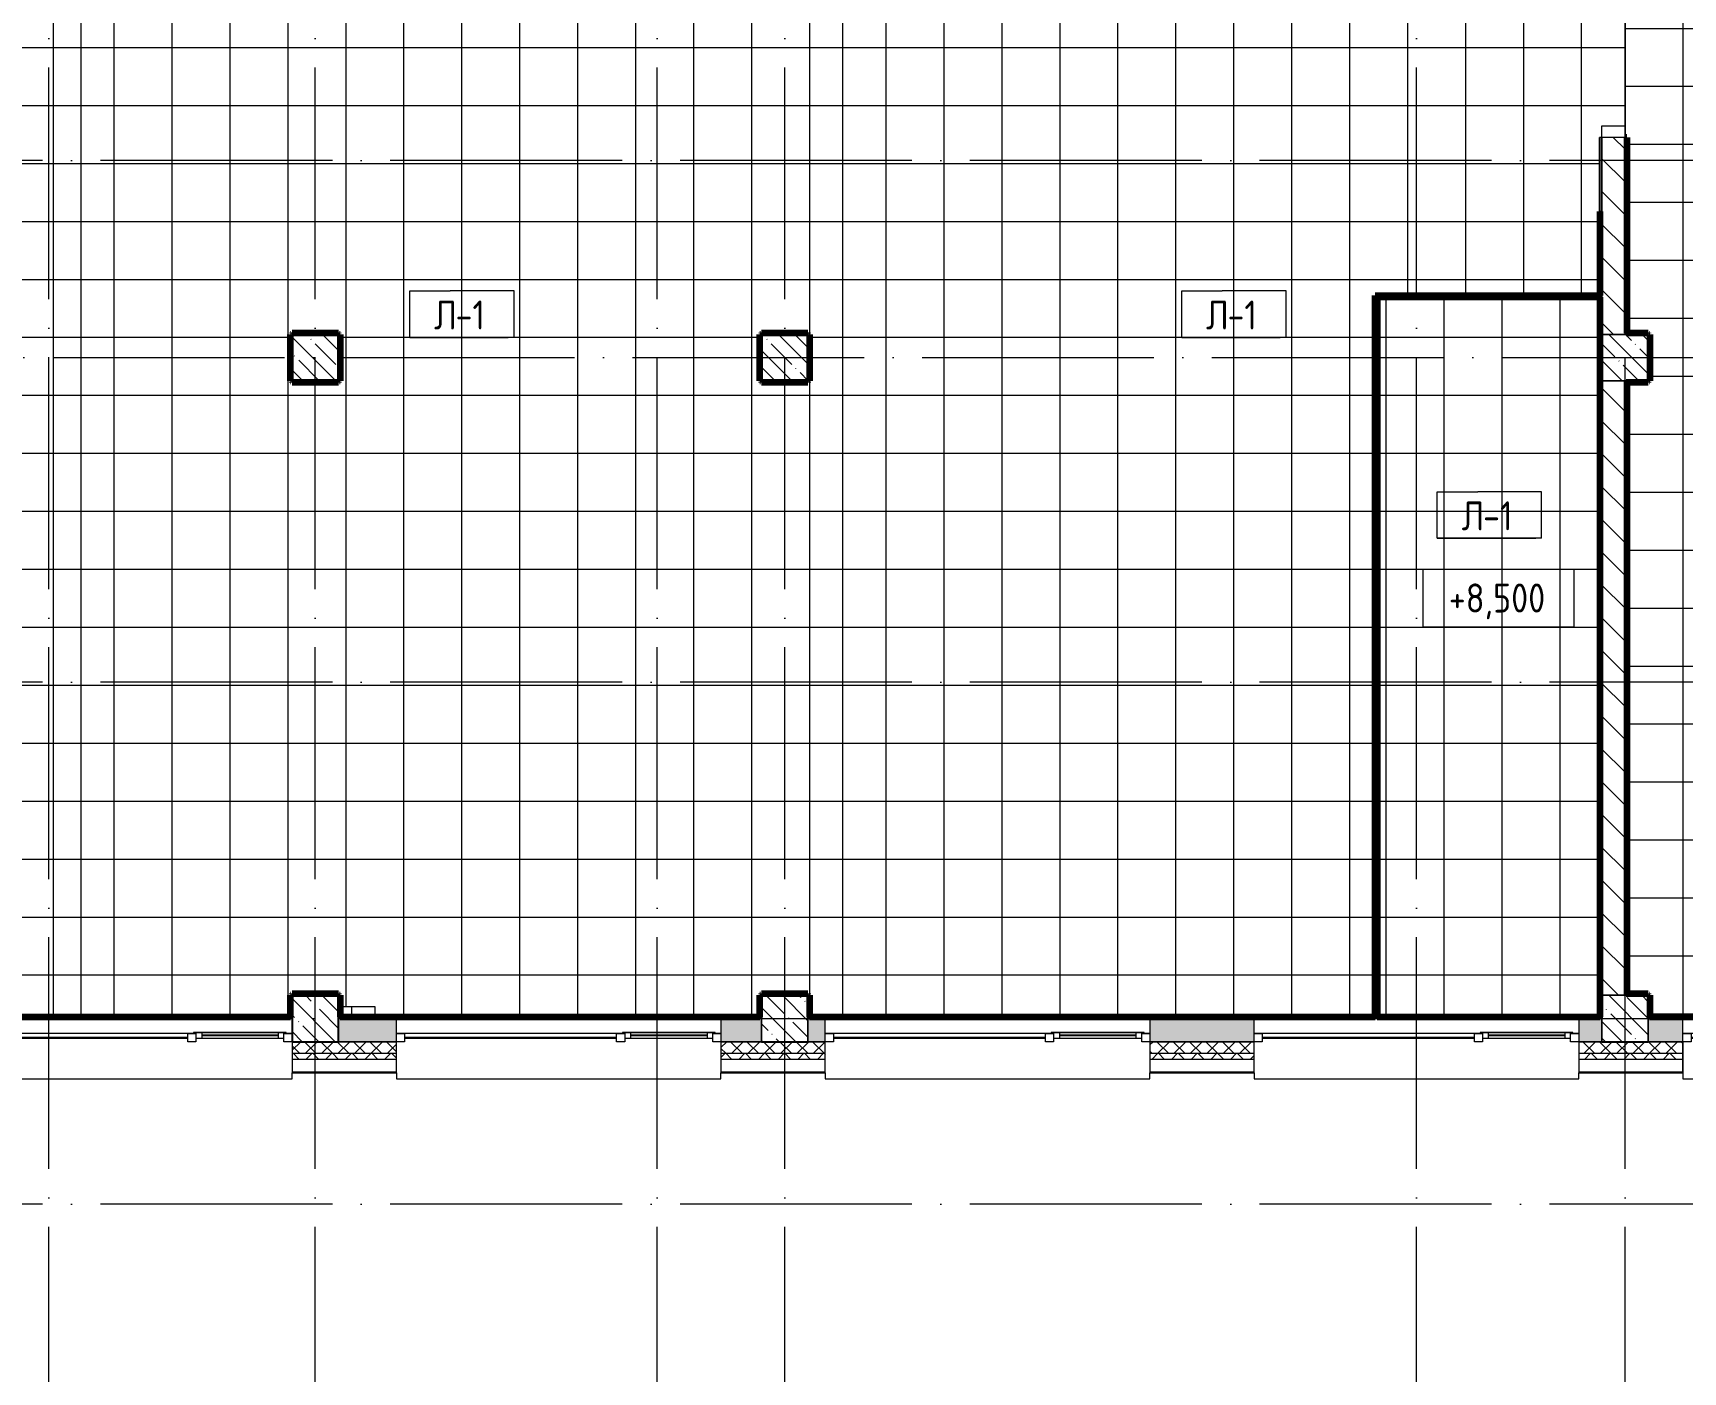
# Model space of a CAD drawing. Header units: millimetres. Extents: x 97 to 215964, y -4577 to 60645.
# Drawn here: x 177563 to 191798, y 7176 to 18725 of the extents above; entities that cross this region are included whole.
import ezdxf

# ---------------------------------------------------------------- set-up
doc = ezdxf.new("R2010")
doc.units = ezdxf.units.MM
doc.linetypes.add('ADSK_Линия сетки', pattern=[2500, 2000, -250, 0, -250])
for name, color, linetype, lineweight in [('A-____-NOTE-TEXT', 131, 'Continuous', 20), ('A-FLOR-____-IDEN', 11, 'Continuous', 20), ('A-FLOR-____-OTLN', 192, 'Continuous', 9), ('A-FLOR-____-PATT', 8, 'Continuous', 9), ('A-GLAZ-____-MCUT', 151, 'Continuous', 9), ('A-GLAZ-____-OTLN', 151, 'Continuous', 9), ('A-WALL-____-MCUT', 113, 'Continuous', 9), ('A-WALL-____-OTLN', 113, 'Continuous', 9), ('A-WALL-____-PATT', 111, 'Continuous', 9), ('A-WALL-FNSH-MCUT', 113, 'Continuous', 9), ('G-____-____-DIMS', 111, 'Continuous', 9), ('I-WALL-____-OTLN', 2, 'Continuous', 9), ('S-COLS-____-MCUT', 52, 'Continuous', 9), ('S-COLS-____-OTLN', 52, 'Continuous', 9), ('S-GRID-____-OTLN', 1, 'Continuous', 9)]:
    doc.layers.add(name, color=color, linetype=linetype, lineweight=lineweight)
doc.styles.add('GOST Common', font='GOST_Common.ttf', dxfattribs={"width": 0.9, "height": 250})
pattern_1 = [(135, (0, 0), (-142.5612, -142.5612), []), (135, (142.56, 0), (-142.5612, -142.5612), [252.016, -50.403, 3.353, -47.05])]
pattern_2 = [(45, (0, 0), (-70.71068, 70.71068), []), (135, (0, 0), (-70.71068, -70.71068), [])]
pattern_3 = [(135, (0, 0), (-84.85281, -84.85281), []), (225, (0, 0), (84.85281, -84.85281), [])]

# ---------------------------------------------------------------- blocks, each defined once
blk = doc.blocks.new('Окно_СКБ_2Ст1 - Окно_СКБ_2Ст_2800_ОК12Л-29018788-О_АИ_ПП_8_400_Целиком')
at = {"layer": 'A-GLAZ-____-MCUT', "color": 90}
for p, q in [((-1400, -195), (-1400, -125)), ((-1400, -125), (-1330, -125)), ((-1330, -125), (-1330, -195)), ((-570, -195), (-570, -125)), ((-570, -125), (-500, -125)), ((-500, -125), (-500, -195)), ((1330, -195), (1330, -125)), ((1330, -125), (1400, -125)), ((1400, -125), (1400, -195)), ((-1330, -195), (-1400, -195)), ((-1330, -195), (-1350, -195)), ((-1350, -195), (-1350, -205)), ((-1350, -205), (-550, -205)), ((-550, -205), (-1350, -205)), ((-570, -155), (-1330, -155)), ((-1330, -155), (-1330, -195)), ((-1280, -205), (-1280, -155)), ((-620, -205), (-620, -155)), ((-570, -195), (-570, -155)), ((-500, -195), (-570, -195)), ((-550, -195), (-570, -195)), ((-550, -205), (-550, -195)), ((1400, -195), (1330, -195))]:
    blk.add_line(p, q, dxfattribs=at)
at = {"layer": 'A-GLAZ-____-MCUT', "color": 10, "lineweight": 5}
for p, q in [((-1280, -175), (-620, -175)), ((-620, -185), (-1280, -185)), ((1330, -155), (-500, -155)), ((1330, -165), (-500, -165))]:
    blk.add_line(p, q, dxfattribs=at)
at = {"layer": 'A-GLAZ-____-OTLN', "color": 10, "lineweight": 5}
for p, q in [((-1400, -195), (-1350, -195)), ((-550, -195), (1400, -195))]:
    blk.add_line(p, q, dxfattribs=at)
blk = doc.blocks.new('WNW_Отлив1 - Отлив_металлический 2-28596384-О_АИ_ПП_8_400_Целиком')
at = {"layer": 'A-GLAZ-____-OTLN', "color": 10, "lineweight": 5}
for p, q in [((1400, 320), (-1400, 320)), ((-1400, 320), (-1400, 270)), ((1400, 270), (1400, 320))]:
    blk.add_line(p, q, dxfattribs=at)
blk = doc.blocks.new('BSC_Колонна _Прямоугольная - 400x400-V71-О_АИ_ПП_8_400_Целиком')
at = {"layer": 'S-COLS-____-OTLN', "lineweight": 5}
h = blk.add_hatch(dxfattribs=at)
h.set_pattern_fill('FP_81', color=256, style=0, pattern_type=2)
h.set_pattern_definition([(135, (-121199.98, -10225), (-142.56192, -142.56192), []), (135, (-121057.42, -10225), (-142.56192, -142.56192), [252.016, -50.403, 3.353, -47.05])])
h.paths.add_polyline_path([(200, -200), (200, 200), (-200, 200), (-200, -200)])
at = {"layer": 'S-COLS-____-MCUT', "color": 130, "lineweight": 25}
for p, q in [((200, 200), (-200, 200)), ((-200, 200), (-200, -200)), ((200, -200), (200, 200)), ((-200, -200), (200, -200))]:
    blk.add_line(p, q, dxfattribs=at)
blk = doc.blocks.new('BSC_Колонна _Прямоугольная - 400x400-V72-О_АИ_ПП_8_400_Целиком')
at = {"layer": 'S-COLS-____-OTLN', "lineweight": 5}
h = blk.add_hatch(dxfattribs=at)
h.set_pattern_fill('FP_82', color=256, style=0, pattern_type=2)
h.set_pattern_definition([(135, (-121199.98, -15925), (-142.56192, -142.56192), []), (135, (-121057.42, -15925), (-142.56192, -142.56192), [252.016, -50.403, 3.353, -47.05])])
h.paths.add_polyline_path([(200, -200), (200, 200), (-200, 200), (-200, -200)])
at = {"layer": 'S-COLS-____-MCUT', "color": 130, "lineweight": 25}
for p, q in [((200, 200), (-200, 200)), ((-200, 200), (-200, -200)), ((200, -200), (200, 200)), ((-200, -200), (200, -200))]:
    blk.add_line(p, q, dxfattribs=at)
blk = doc.blocks.new('BSC_Колонна _Прямоугольная - 400x400-V108-О_АИ_ПП_8_400_Целиком')
at = {"layer": 'S-COLS-____-OTLN', "lineweight": 5}
h = blk.add_hatch(dxfattribs=at)
h.set_pattern_fill('FP_119', color=256, style=0, pattern_type=2)
h.set_pattern_definition([(135, (-125249.98, -15925), (-142.56192, -142.56192), []), (135, (-125107.42, -15925), (-142.56192, -142.56192), [252.016, -50.403, 3.353, -47.05])])
h.paths.add_polyline_path([(-200, -200), (200, -200), (200, 200), (-200, 200)])
at = {"layer": 'S-COLS-____-MCUT', "color": 130, "lineweight": 25}
for p, q in [((200, 200), (-200, 200)), ((-200, 200), (-200, -200)), ((200, -200), (200, 200)), ((-200, -200), (200, -200))]:
    blk.add_line(p, q, dxfattribs=at)
blk = doc.blocks.new('Окно_СКБ_2Ст1 - Окно_СКБ_2Ст_2800_ОК11Л-29018708-О_АИ_ПП_8_400_Целиком')
at = {"layer": 'A-GLAZ-____-MCUT', "color": 90}
for p, q in [((-1400, -195), (-1400, -125)), ((-1400, -125), (-1330, -125)), ((-1330, -125), (-1330, -195)), ((-570, -195), (-570, -125)), ((-570, -125), (-500, -125)), ((-500, -125), (-500, -195)), ((1330, -195), (1330, -125)), ((1330, -125), (1400, -125)), ((1400, -125), (1400, -195)), ((-1330, -195), (-1400, -195)), ((-1330, -195), (-1350, -195)), ((-1350, -195), (-1350, -205)), ((-1350, -205), (-550, -205)), ((-550, -205), (-1350, -205)), ((-570, -155), (-1330, -155)), ((-1330, -155), (-1330, -195)), ((-1280, -205), (-1280, -155)), ((-620, -205), (-620, -155)), ((-570, -195), (-570, -155)), ((-500, -195), (-570, -195)), ((-550, -195), (-570, -195)), ((-550, -205), (-550, -195)), ((1400, -195), (1330, -195))]:
    blk.add_line(p, q, dxfattribs=at)
at = {"layer": 'A-GLAZ-____-MCUT', "color": 10, "lineweight": 5}
for p, q in [((-1280, -175), (-620, -175)), ((-620, -185), (-1280, -185)), ((1330, -155), (-500, -155)), ((1330, -165), (-500, -165))]:
    blk.add_line(p, q, dxfattribs=at)
at = {"layer": 'A-GLAZ-____-OTLN', "color": 10, "lineweight": 5}
for p, q in [((-1400, -195), (-1350, -195)), ((-550, -195), (1400, -195))]:
    blk.add_line(p, q, dxfattribs=at)
blk = doc.blocks.new('Окно_СКБ_2Ст1 - Окно_СКБ_2Ст_2800_ОК12Л-V120-О_АИ_ПП_8_400_Целиком')
at = {"layer": 'A-GLAZ-____-MCUT', "color": 90}
for p, q in [((-1400, -195), (-1400, -125)), ((-1400, -125), (-1330, -125)), ((-1330, -125), (-1330, -195)), ((-570, -195), (-570, -125)), ((-570, -125), (-500, -125)), ((-500, -125), (-500, -195)), ((1330, -195), (1330, -125)), ((1330, -125), (1400, -125)), ((1400, -125), (1400, -195)), ((-1330, -195), (-1400, -195)), ((-1330, -195), (-1350, -195)), ((-1350, -195), (-1350, -205)), ((-1350, -205), (-550, -205)), ((-550, -205), (-1350, -205)), ((-570, -155), (-1330, -155)), ((-1330, -155), (-1330, -195)), ((-1280, -205), (-1280, -155)), ((-620, -205), (-620, -155)), ((-570, -195), (-570, -155)), ((-500, -195), (-570, -195)), ((-550, -195), (-570, -195)), ((-550, -205), (-550, -195)), ((1400, -195), (1330, -195))]:
    blk.add_line(p, q, dxfattribs=at)
at = {"layer": 'A-GLAZ-____-MCUT', "color": 10, "lineweight": 5}
for p, q in [((-1280, -175), (-620, -175)), ((-620, -185), (-1280, -185)), ((1330, -155), (-500, -155)), ((1330, -165), (-500, -165))]:
    blk.add_line(p, q, dxfattribs=at)
at = {"layer": 'A-GLAZ-____-OTLN', "color": 10, "lineweight": 5}
for p, q in [((-1400, -195), (-1350, -195)), ((-550, -195), (1400, -195))]:
    blk.add_line(p, q, dxfattribs=at)
blk = doc.blocks.new('0083_СОШ675_АР_R22_rvt-1-О_АИ_ПП_8_400_Целиком')
at = {"layer": 'A-WALL-____-PATT', "lineweight": 5}
h = blk.add_hatch(dxfattribs=at)
h.set_pattern_fill('FP_10', color=10, style=0, pattern_type=2)
h.set_pattern_definition([(135, (0, 0), (-141.42136, -141.42136), [])])
h.paths.add_polyline_path([(132500, 10425), (132500, 15725), (132300, 15725), (132300, 10425)])
h.paths.add_polyline_path([(132500, 16125), (132500, 17825), (132300, 17825), (132300, 16125)])
h.paths.add_polyline_path([(132500, 18925), (132500, 19025), (132300, 19025), (132300, 18925)])
h = blk.add_hatch(dxfattribs=at)
h.set_pattern_fill('FP_69', color=10, style=0, pattern_type=2)
h.set_pattern_definition([(50, (0, 0), (364.3679, -31.8783), [38.1, -419.1]), (355, (0, 0), (-70.4859, 382.1133), [30.48, -335.28]), (100.451, (30.36, -2.66), (293.885, 350.2334), [32.38, -356.18]), (46.184, (0, 101.6), (542.1585, -84.0858), [57.15, -628.65]), (96.636, (45.2, 94.6), (474.805, 494.8554), [48.57, -534.27]), (351.184, (0, 101.6), (474.8102, 494.85), [45.72, -502.92]), (21, (50.8, 76.2), (303.2285, -204.53046), [38.1, -419.1]), (326, (50.8, 76.2), (123.6039, 368.376), [30.48, -335.28]), (71.451, (76.07, 59.16), (426.8341, 163.8427), [32.38, -356.18]), (37.5, (0, 0), (6.17665, 169.11015), [16.764, -314.452, 16.764, -323.596, -336.55]), (37.5, (0, 0), (6.17665, 169.11015), [-671.576, 16.764, -319.786]), (7.5, (0, 0), (133.63888, 200.3615), [16.764, -177.292, 16.764, -306.832, -128.27]), (7.5, (0, 0), (133.63888, 200.3615), [-517.652, 16.764, -111.506]), (327.5, (-113.28, 0), (271.18182, -11.45836), [16.764, -110.236, 16.764, -379.476, -525.78]), (327.5, (-113.28, 0), (271.18182, -11.45836), [-523.24, 16.764, -509.016]), (317.5, (-164.08, 0), (296.2585, 50.85285), [16.764, -148.336, 16.764, -246.38, -373.38]), (317.5, (-164.08, 0), (296.2585, 50.85285), [-428.244, 16.764, -356.616])])
h.paths.add_polyline_path([(135945, 10025), (136500, 10025), (136500, 10225), (135800, 10225), (135800, 10025)])
h.paths.add_polyline_path([(132300, 10025), (132300, 10225), (132100, 10225), (132100, 10025), (132171, 10025)])
h.paths.add_polyline_path([(133000, 10025), (133000, 10225), (132700, 10225), (132700, 10025), (132800, 10025)])
h.paths.add_polyline_path([(129300, 10025), (129300, 10225), (128400, 10225), (128400, 10025)])
h.paths.add_polyline_path([(125450, 10025), (125600, 10025), (125600, 10225), (125450, 10225)])
h.paths.add_polyline_path([(125050, 10025), (125050, 10225), (124700, 10225), (124700, 10025)])
h.paths.add_polyline_path([(121900, 10025), (121900, 10225), (121400, 10225), (121400, 10025), (121480, 10025)])
h.paths.add_polyline_path([(117707, 10025), (118200, 10025), (118200, 10225), (117300, 10225), (117300, 10025)])
h.paths.add_polyline_path([(114500, 10025), (114500, 10225), (114250, 10225), (114250, 10025)])
h = blk.add_hatch(dxfattribs=at)
h.set_pattern_fill('FP_16', color=10, style=0, pattern_type=2)
h.set_pattern_definition(pattern_2)
h.paths.add_polyline_path([(121900, 9925), (121900, 10025), (121000, 10025), (121000, 9925), (121480, 9925)])
h = blk.add_hatch(dxfattribs=at)
h.set_pattern_fill('FP_16', color=10, style=0, pattern_type=2)
h.set_pattern_definition(pattern_2)
h.paths.add_polyline_path([(125600, 9925), (125600, 10025), (124700, 10025), (124700, 9925), (125254, 9925)])
h = blk.add_hatch(dxfattribs=at)
h.set_pattern_fill('FP_16', color=10, style=0, pattern_type=2)
h.set_pattern_definition(pattern_2)
h.paths.add_polyline_path([(129300, 9925), (129300, 10025), (128400, 10025), (128400, 9925)])
h = blk.add_hatch(dxfattribs=at)
h.set_pattern_fill('FP_16', color=10, style=0, pattern_type=2)
h.set_pattern_definition(pattern_2)
h.paths.add_polyline_path([(133000, 9925), (133000, 10025), (132100, 10025), (132100, 9925), (132800, 9925)])
h = blk.add_hatch(dxfattribs=at)
h.set_pattern_fill('FP_9', color=10, style=0, pattern_type=2)
h.set_pattern_definition(pattern_3)
h.paths.add_polyline_path([(121000, 9875), (121900, 9875), (121900, 9925), (121000, 9925), (121000, 9895)])
h = blk.add_hatch(dxfattribs=at)
h.set_pattern_fill('FP_9', color=10, style=0, pattern_type=2)
h.set_pattern_definition(pattern_3)
h.paths.add_polyline_path([(125600, 9875), (125600, 9925), (124700, 9925), (124700, 9875), (125254, 9875)])
h = blk.add_hatch(dxfattribs=at)
h.set_pattern_fill('FP_9', color=10, style=0, pattern_type=2)
h.set_pattern_definition(pattern_3)
h.paths.add_polyline_path([(129300, 9875), (129300, 9925), (128400, 9925), (128400, 9875)])
h = blk.add_hatch(dxfattribs=at)
h.set_pattern_fill('FP_9', color=10, style=0, pattern_type=2)
h.set_pattern_definition(pattern_3)
h.paths.add_polyline_path([(133000, 9875), (133000, 9925), (132100, 9925), (132100, 9875)])
at = {"layer": 'S-COLS-____-OTLN', "lineweight": 5}
h = blk.add_hatch(dxfattribs=at)
h.set_pattern_fill('FP_8', color=256, style=0, pattern_type=2)
h.set_pattern_definition(pattern_1)
h.paths.add_polyline_path([(132300, 15725), (132700, 15725), (132700, 16125), (132300, 16125), (132300, 15757)])
h = blk.add_hatch(dxfattribs=at)
h.set_pattern_fill('FP_8', color=256, style=0, pattern_type=2)
h.set_pattern_definition(pattern_1)
h.paths.add_polyline_path([(125050, 10025), (125450, 10025), (125450, 10425), (125050, 10425), (125050, 10225)])
h = blk.add_hatch(dxfattribs=at)
h.set_pattern_fill('FP_8', color=256, style=0, pattern_type=2)
h.set_pattern_definition(pattern_1)
h.paths.add_polyline_path([(132300, 10025), (132700, 10025), (132700, 10425), (132300, 10425), (132300, 10225)])
at = {"layer": 'A-FLOR-____-OTLN', "color": 90}
blk.add_line((121515, 10240), (121515, 10327), dxfattribs=at)
at = {"layer": 'A-WALL-____-MCUT', "color": 50, "lineweight": 13}
for p, q in [((132500, 17825), (132300, 17825)), ((132300, 17825), (132300, 16125)), ((132500, 16125), (132500, 17825)), ((132300, 15725), (132300, 10425)), ((132500, 10425), (132500, 15725)), ((121900, 10225), (121400, 10225)), ((121900, 10025), (121900, 10225)), ((125050, 10225), (124700, 10225)), ((124700, 10225), (124700, 10025)), ((125600, 10225), (125450, 10225)), ((125600, 10025), (125600, 10225)), ((129300, 10225), (128400, 10225)), ((128400, 10225), (128400, 10025)), ((129300, 10025), (129300, 10225)), ((132300, 10225), (132100, 10225)), ((132100, 10225), (132100, 10025)), ((133000, 10225), (132700, 10225)), ((133000, 10025), (133000, 10225)), ((121400, 10025), (121900, 10025)), ((124700, 10025), (125050, 10025)), ((125450, 10025), (125600, 10025)), ((128400, 10025), (129300, 10025)), ((132100, 10025), (132300, 10025)), ((132700, 10025), (133000, 10025))]:
    blk.add_line(p, q, dxfattribs=at)
at = {"layer": 'A-WALL-____-MCUT', "color": 10, "lineweight": 5}
for p, q in [((132300, 16125), (132500, 16125)), ((132500, 15725), (132300, 15725)), ((132300, 10425), (132500, 10425)), ((125050, 10025), (125050, 10225)), ((125450, 10225), (125450, 10025)), ((132300, 10025), (132300, 10225)), ((132700, 10225), (132700, 10025)), ((121000, 9925), (121900, 9925)), ((121000, 9875), (121900, 9875)), ((124700, 9925), (125600, 9925)), ((124700, 9875), (125600, 9875)), ((128400, 9925), (129300, 9925)), ((128400, 9875), (129300, 9875)), ((132100, 9925), (133000, 9925)), ((132100, 9875), (133000, 9875)), ((121000, 9765), (121900, 9765)), ((124700, 9765), (125600, 9765)), ((128400, 9765), (129300, 9765)), ((132100, 9765), (133000, 9765))]:
    blk.add_line(p, q, dxfattribs=at)
at = {"layer": 'A-WALL-____-MCUT', "color": 90}
for p, q in [((121000, 10025), (121000, 9925)), ((121900, 10025), (121400, 10025)), ((121900, 9925), (121900, 10025)), ((125600, 10025), (124700, 10025)), ((124700, 10025), (124700, 9925)), ((125600, 9925), (125600, 10025)), ((129300, 10025), (128400, 10025)), ((128400, 10025), (128400, 9925)), ((129300, 9925), (129300, 10025)), ((133000, 10025), (132100, 10025)), ((132100, 10025), (132100, 9925)), ((133000, 9925), (133000, 10025)), ((121000, 9925), (121000, 9875)), ((121000, 9875), (121000, 9765)), ((121900, 9875), (121900, 9925)), ((121900, 9765), (121900, 9875)), ((124700, 9925), (124700, 9875)), ((124700, 9875), (124700, 9765)), ((125600, 9875), (125600, 9925)), ((125600, 9765), (125600, 9875)), ((128400, 9925), (128400, 9875)), ((128400, 9875), (128400, 9765)), ((129300, 9875), (129300, 9925)), ((129300, 9765), (129300, 9875)), ((132100, 9925), (132100, 9875)), ((132100, 9875), (132100, 9765)), ((133000, 9875), (133000, 9925)), ((133000, 9765), (133000, 9875))]:
    blk.add_line(p, q, dxfattribs=at)
at = {"layer": 'A-WALL-____-OTLN', "color": 90}
blk.add_line((133000, 10025), (133000, 9755), dxfattribs=at)
blk.add_line((133000, 10025), (133000, 9755), dxfattribs=at)
at = {"layer": 'A-WALL-FNSH-MCUT', "color": 90}
for p, q in [((121000, 9765), (121000, 9755)), ((121000, 9755), (121900, 9755)), ((121900, 9755), (121900, 9765)), ((124700, 9765), (124700, 9755)), ((124700, 9755), (125600, 9755)), ((125600, 9755), (125600, 9765)), ((128400, 9765), (128400, 9755)), ((128400, 9755), (129300, 9755)), ((129300, 9755), (129300, 9765)), ((132100, 9765), (132100, 9755)), ((132100, 9755), (133000, 9755)), ((133000, 9755), (133000, 9765))]:
    blk.add_line(p, q, dxfattribs=at)
at = {"layer": 'I-WALL-____-OTLN', "color": 90}
for p, q in [((118200, 10225), (121000, 10225)), ((121900, 10225), (124700, 10225)), ((125600, 10225), (128400, 10225)), ((129300, 10225), (132100, 10225)), ((133000, 10225), (135800, 10225))]:
    blk.add_line(p, q, dxfattribs=at)
at = {"layer": 'S-COLS-____-MCUT', "color": 130, "lineweight": 25}
for p, q in [((132300, 16125), (132300, 15725)), ((132700, 16125), (132500, 16125)), ((132700, 15725), (132700, 16125)), ((132500, 15725), (132700, 15725)), ((125450, 10425), (125050, 10425)), ((125050, 10425), (125050, 10225)), ((125450, 10225), (125450, 10425)), ((132300, 10425), (132300, 10225)), ((132700, 10425), (132500, 10425)), ((132700, 10225), (132700, 10425)), ((125050, 10025), (125450, 10025)), ((132300, 10025), (132700, 10025))]:
    blk.add_line(p, q, dxfattribs=at)
at = {"layer": 'S-COLS-____-OTLN', "color": 90}
for p, q in [((132500, 16125), (132300, 16125)), ((132300, 15725), (132500, 15725)), ((132500, 10425), (132300, 10425)), ((125050, 10225), (125050, 10025)), ((125450, 10025), (125450, 10225)), ((132300, 10225), (132300, 10025)), ((132700, 10025), (132700, 10225))]:
    blk.add_line(p, q, dxfattribs=at)
at = {"layer": 'A-GLAZ-____-OTLN', "color": 90, "lineweight": 9, "rotation": 180}
for name, p in [('Окно_СКБ_2Ст1 - Окно_СКБ_2Ст_2800_ОК12Л-29018788-О_АИ_ПП_8_400_Целиком', (119600, 9900)), ('Окно_СКБ_2Ст1 - Окно_СКБ_2Ст_2800_ОК11Л-29018708-О_АИ_ПП_8_400_Целиком', (123300, 9900)), ('Окно_СКБ_2Ст1 - Окно_СКБ_2Ст_2800_ОК12Л-V120-О_АИ_ПП_8_400_Целиком', (127000, 9900)), ('Окно_СКБ_2Ст1 - Окно_СКБ_2Ст_2800_ОК11Л-29018708-О_АИ_ПП_8_400_Целиком', (130700, 9900)), ('Окно_СКБ_2Ст1 - Окно_СКБ_2Ст_2800_ОК12Л-V120-О_АИ_ПП_8_400_Целиком', (134400, 9900)), ('WNW_Отлив1 - Отлив_металлический 2-28596384-О_АИ_ПП_8_400_Целиком', (119600, 10025)), ('WNW_Отлив1 - Отлив_металлический 2-28596384-О_АИ_ПП_8_400_Целиком', (123300, 10025)), ('WNW_Отлив1 - Отлив_металлический 2-28596384-О_АИ_ПП_8_400_Целиком', (127000, 10025)), ('WNW_Отлив1 - Отлив_металлический 2-28596384-О_АИ_ПП_8_400_Целиком', (130700, 10025)), ('WNW_Отлив1 - Отлив_металлический 2-28596384-О_АИ_ПП_8_400_Целиком', (134400, 10025))]:
    blk.add_blockref(name, p, dxfattribs=at)
at = {"layer": 'S-COLS-____-OTLN', "color": 90, "lineweight": 9}
for name, p in [('BSC_Колонна _Прямоугольная - 400x400-V72-О_АИ_ПП_8_400_Целиком', (121200, 15925)), ('BSC_Колонна _Прямоугольная - 400x400-V108-О_АИ_ПП_8_400_Целиком', (125250, 15925)), ('BSC_Колонна _Прямоугольная - 400x400-V71-О_АИ_ПП_8_400_Целиком', (121200, 10225))]:
    blk.add_blockref(name, p, dxfattribs=at)
blk = doc.blocks.new('ADSK_Марка_Перекрытие - Типоразмер_ADSK_Марка-158127-О_АИ_ПП_8_400_Целиком')
at = {"layer": 'A-FLOR-____-IDEN'}
for p, q in [((-4.5, 4), (-1, 4)), ((-4.5, 0), (-4.5, 4)), ((4.5, 4), (-1, 4)), ((4.5, 0), (4.5, 4)), ((4.5, 0), (-4.5, 0)), ((-4.5, 0), (4, 0))]:
    blk.add_line(p, q, dxfattribs=at)
blk = doc.blocks.new('Высотные отметки - Рамка-12095-О_АИ_ПП_8_400_Целиком')
at = {"layer": 'A-____-NOTE-TEXT'}
for p, q in [((-6.5, 0), (-6.5, 5)), ((-6.5, 5), (6.5, 5)), ((6.5, 5), (6.5, 0)), ((6.5, 0), (-6.5, 0))]:
    blk.add_line(p, q, dxfattribs=at)

msp = doc.modelspace()

# ---------------------------------------------------------------- hatches: boundary and pattern name
at = {"layer": 'A-FLOR-____-PATT'}
h = msp.add_hatch(dxfattribs=at)
h.set_pattern_fill('FP_187', color=256, style=0, pattern_type=2)
h.set_pattern_definition([(270, (170737.87, 23100), (500, 3e-14), []), (0, (170737.87, 23100), (0, 500), [])])
h.paths.add_polyline_path([(173062.865903, 10240), (176487.843981, 10240), (176487.843981, 10325), (176687.843981, 10325), (176687.843981, 10240), (177977.865903, 10240), (177977.865903, 28110.000398), (177742.887824, 28110.000398), (177742.887824, 28104.774763), (177002.887824, 28104.774763), (177002.887824, 28110.000398), (175813.550255, 28110.000398), (175813.550255, 27604.999414), (175808.550255, 27604.999414), (175808.550255, 27594.999414), (175798.550255, 27594.999414), (175798.550255, 27589.999414), (173062.88841, 27589.271263), (173062.88841, 26634.999414), (173057.88841, 26634.999414), (173057.88841, 26624.999414), (173047.88841, 26624.999414), (173046.993146, 26578), (172976.88841, 26578), (172976.38841, 26573), (172955.88841, 26573), (172955.88841, 26619.999414), (172927.88841, 26619.999414), (172927.88841, 26624.999414), (172917.88841, 26624.999414), (172917.88841, 26634.999414), (172912.88841, 26634.999414), (172912.88841, 27589.999414), (172647.843981, 27589.999414), (172647.865903, 22840), (173047.865903, 22840), (173047.865903, 22835), (173057.865903, 22835), (173057.865903, 22825), (173062.865903, 22825), (173062.865903, 22424.999414), (173057.865903, 22424.084638), (173057.865903, 22414.999414), (173047.865903, 22414.999414), (173047.843981, 22409.999414), (172647.843981, 22409.999414), (172647.865903, 19439.999414), (173047.865903, 19439.999414), (173047.865903, 19434.999414), (173057.865903, 19434.999414), (173057.865903, 19424.999414), (173062.865903, 19424.999414), (173062.865903, 19039.999414), (174662.866489, 19039.999414), (174662.866489, 15710), (173062.865903, 15710), (173062.865903, 15724.999414), (173057.865903, 15724.999414), (173057.865903, 15714.999414), (173047.865903, 15714.999414), (173047.865903, 15709.999414), (172862.865903, 15709.999414), (172862.865903, 10439.999414), (173047.865903, 10439.999414), (173047.865903, 10434.999414), (173057.865903, 10434.999414), (173057.865903, 10424.999414), (173062.865903, 10424.562733), (173062.865903, 10383.707685)])
h.paths.add_polyline_path([(170752.887824, 19240), (172182.887824, 19240), (172182.887824, 19424.999414), (172187.887824, 19425), (172187.887824, 19434.999414), (172197.887824, 19434.999414), (172197.887824, 19439.999414), (172597.865903, 19439.999414), (172597.865903, 22110), (171797.887824, 22110), (171797.887824, 22115), (171787.887824, 22115), (171787.887824, 22125), (171782.887824, 22125), (171782.887824, 22825), (171787.887824, 22825), (171787.887824, 22835), (171797.887824, 22835), (171797.887824, 22840), (172597.865903, 22840), (172597.865903, 27589.999414), (171777.888117, 27589.999414), (171777.888117, 27594.999414), (171767.888117, 27594.999414), (171767.888117, 27604.999414), (171762.888117, 27605.197652), (171762.888117, 28245), (171767.888117, 28245.354551), (171767.888117, 28255), (171777.888117, 28255), (171777.888117, 28260), (172182.887824, 28260), (172182.887824, 29145.04675), (172397.865903, 29145.04675), (172397.865903, 30245.04675), (172182.887824, 30245.04675), (172182.887824, 31979.999414), (171797.887824, 31979.999414), (171797.887824, 31984.999414), (171787.887824, 31984.999414), (171787.887824, 31994.999414), (171782.887824, 31995.625082), (171782.887824, 32425), (171787.887824, 32425), (171787.887824, 32435), (171797.887824, 32435), (171798.313666, 32440), (172182.887824, 32440), (172182.887824, 35760), (171897.88841, 35760), (171897.866489, 35974.999936), (169797.88841, 35975), (169797.88841, 35760), (163912.887824, 35760), (163912.887824, 35575), (163907.887824, 35575), (163907.887824, 35565), (163897.887824, 35565), (163897.887824, 35560), (163712.88841, 35560), (163712.88841, 34914.967838), (163497.866489, 34914.967838), (163497.88841, 33274.967838), (163712.88841, 33274.967838), (163712.88841, 32740), (163897.887824, 32740), (163897.887824, 32735), (163907.887824, 32735), (163907.887824, 32725), (163912.887824, 32725), (163912.887824, 32325), (163907.887824, 32324.581362), (163907.887824, 32315), (163897.887824, 32315), (163897.076431, 32310), (163712.887824, 32310), (163712.887824, 28540), (163897.887824, 28540), (163897.887824, 28535), (163907.887824, 28535), (163907.887824, 28525), (163912.887824, 28524.466226), (163912.887824, 28125), (163907.887824, 28125), (163907.887824, 28115), (163897.887824, 28115), (163897.887824, 28110), (163712.88841, 28110), (163712.88841, 27310.030419), (164317.88841, 27310.030419), (164317.88841, 27305.030419), (164327.88841, 27305.030419), (164327.88841, 27295.030419), (164332.88841, 27295.030419), (164332.88841, 26105.059667), (164327.88841, 26105.059667), (164327.88841, 26095.059667), (164317.88841, 26095.059667), (164317.88841, 26090.059667), (163712.887824, 26090.059667), (163712.887824, 23125), (163798.41992, 23125), (163798.41992, 22840), (163897.887824, 22840), (163897.887824, 22835), (163907.887824, 22835), (163907.887824, 22825), (163912.887824, 22825), (163912.887824, 22425), (163907.887824, 22425), (163907.887824, 22415), (163897.887824, 22415), (163897.320448, 22410), (163712.88841, 22410), (163712.88841, 19675), (163797.865903, 19675), (163797.865903, 19440), (163897.887824, 19440), (163897.88841, 19435), (163907.88841, 19435), (163907.88841, 19425), (163912.88841, 19425), (163912.88841, 19325.000586), (164147.866489, 19325.000586), (164147.866489, 19240), (167488.354755, 19240), (167488.354755, 19325.000586), (167688.354755, 19325.000586), (167688.354755, 19240), (169852.887824, 19240)])
h.paths.add_polyline_path([(173043.38841, 24133), (172955.88841, 24133), (172955.88841, 24195), (172976.88841, 24195), (172976.88841, 24190), (173047.88841, 24190), (173047.88841, 24133)])
h.paths.add_polyline_path([(172976.38841, 24202), (172960.38841, 24202), (172960.38841, 24213), (173043.38841, 24213), (173043.38841, 24202), (172976.88841, 24202)])
h.paths.add_polyline_path([(173043.38841, 24220), (172960.38841, 24220), (172960.38841, 24720), (173043.38841, 24720)])
h.paths.add_polyline_path([(172960.38841, 25329), (172955.88841, 25329), (172955.88841, 25419), (173047.88841, 25419), (173047.88841, 25359), (173044.959478, 25351.928932), (173037.88841, 25349), (173021.349949, 25349), (173021.349949, 25369), (173008.88841, 25369), (173008.88841, 25349), (172960.38841, 25349)])
h.paths.add_polyline_path([(173043.38841, 26048), (172960.38841, 26048), (172960.38841, 26548), (173043.38841, 26548), (173043.38841, 26202.999414)])
h.paths.add_polyline_path([(172976.38841, 26555), (172960.38841, 26555), (172960.38841, 26566), (173043.38841, 26566), (173043.38841, 26555), (172976.88841, 26555)])
h = msp.add_hatch(dxfattribs=at)
h.set_pattern_fill('FP_188', color=256, style=0, pattern_type=2)
h.set_pattern_definition([(270, (181262.97, 16100), (500, 3e-14), []), (0, (181262.97, 16100), (0, 500), [])])
h.paths.add_polyline_path([(184262.865903, 10240), (184548.071587, 10240), (184548.071587, 21974.999414), (177977.865903, 21974.999414), (177977.865903, 10240), (179782.865903, 10240), (179782.865903, 10424.999414), (179787.865903, 10424.999414), (179787.865903, 10434.999414), (179797.865903, 10434.999414), (179798.997916, 10439.999414), (180197.865903, 10439.999414), (180197.865903, 10434.999414), (180207.865903, 10434.999414), (180207.865903, 10424.999414), (180212.865903, 10424.999414), (180212.865903, 10327.5), (180512.843981, 10327.5), (180512.843981, 10240), (183832.865903, 10240), (183832.865903, 10425), (183837.865903, 10425), (183837.865903, 10435), (183847.865903, 10435), (183848.976057, 10440), (184247.865903, 10440), (184248.413133, 10435), (184257.865903, 10435), (184257.865903, 10425), (184262.865903, 10425), (184262.865903, 10414.992978)])
h.paths.add_polyline_path([(183847.865903, 15709.999414), (183847.843981, 15714.998866), (183837.865903, 15714.999414), (183837.865903, 15724.999414), (183832.865903, 15724.999414), (183832.865903, 16124.999414), (183837.865903, 16124.999414), (183837.865903, 16134.999414), (183847.865903, 16134.999414), (183847.865903, 16139.999414), (184247.865903, 16139.999414), (184248.357191, 16134.999414), (184257.865903, 16134.999414), (184257.865903, 16124.999414), (184262.865903, 16124.999414), (184262.865903, 15724.999414), (184257.865903, 15724.164887), (184257.865903, 15714.999414), (184247.865903, 15714.999414), (184246.711905, 15709.999414), (184051.642369, 15709.999414)])
h.paths.add_polyline_path([(179797.865903, 15709.999414), (179797.844022, 15714.999414), (179787.865903, 15714.999414), (179787.865903, 15724.999414), (179782.865903, 15724.999414), (179782.865903, 16124.999414), (179787.865903, 16124.999414), (179787.865903, 16134.999414), (179797.865903, 16134.999414), (179797.865903, 16139.999414), (180197.865903, 16139.999414), (180197.865903, 16134.999414), (180207.865903, 16134.999414), (180207.865903, 16124.999414), (180212.865903, 16124.999414), (180212.865903, 15724.999414), (180207.865903, 15724.999414), (180207.865903, 15714.999414), (180197.865903, 15714.999414), (180196.711968, 15709.999414)])
h.paths.add_polyline_path([(180197.865903, 19009.999414), (179797.865903, 19009.999414), (179797.843981, 19014.999414), (179787.865903, 19014.999414), (179787.865903, 19024.999414), (179782.865903, 19024.999414), (179782.865903, 19424.999414), (179787.865903, 19424.999414), (179787.865903, 19434.999414), (179797.865903, 19434.999414), (179797.865903, 19439.999414), (180197.865903, 19439.999414), (180197.865903, 19434.999414), (180207.865903, 19434.999414), (180207.865903, 19424.999414), (180212.865903, 19424.999414), (180212.865903, 19024.999414), (180207.865903, 19024.999414), (180207.865903, 19014.999414), (180197.865903, 19014.999414)])
h = msp.add_hatch(dxfattribs=at)
h.set_pattern_fill('FP_190', color=256, style=0, pattern_type=2)
h.set_pattern_definition([(270, (187922.96, 16100), (500, 3e-14), []), (0, (187922.96, 16100), (0, 500), [])])
h.paths.add_polyline_path([(184548.071587, 10240), (189143.059887, 10240.116895), (189143.059887, 16460.343589), (191082.865903, 16460.343589), (191082.865903, 17184.999414), (191077.865903, 17184.999414), (191077.865903, 17824.999414), (191097.843981, 17824.999414), (191097.843981, 17924.999414), (191297.843981, 17924.999414), (191297.843981, 18874.999414), (191097.843981, 18874.999414), (191097.843981, 18924.999414), (191077.865903, 18924.999414), (191077.865903, 21974.999414), (184548.071587, 21974.999414), (184548.071587, 11849.253955)])
h = msp.add_hatch(dxfattribs=at)
h.set_pattern_fill('FP_185', color=256, style=0, pattern_type=2)
h.set_pattern_definition([(270, (193297.86, 14765), (500, 3e-14), []), (0, (193297.86, 14765), (0, 500), [])])
h.paths.add_polyline_path([(195182.843981, 10240), (195282.887824, 10240), (195282.887824, 10825), (195297.865903, 10825), (195297.865903, 11925), (195282.887824, 11925), (195282.887824, 12137.5), (195277.887824, 12137.5), (195277.887824, 12850), (194997.887824, 12850), (194997.806703, 12855), (194987.887824, 12855), (194987.887824, 12865), (194982.887824, 12865), (194982.887824, 13565), (194987.887824, 13565), (194987.887824, 13575), (194997.887824, 13575), (194998.560195, 13580), (195282.888824, 13580), (195282.888824, 15709.999414), (195097.865903, 15709.999414), (195097.381119, 15714.999414), (195087.865903, 15714.999414), (195087.865903, 15724.999414), (195082.865903, 15724.999414), (195082.865903, 16124.999414), (195087.865903, 16124.999414), (195087.865903, 16134.999414), (195097.865903, 16134.999414), (195097.865903, 16139.999414), (195282.888824, 16139.999414), (195282.888824, 19009.999414), (195097.865903, 19009.999414), (195097.843981, 19014.999414), (195087.865903, 19014.999414), (195087.865903, 19024.999414), (195082.865903, 19024.999414), (195082.865903, 19290.000586), (191512.865903, 19290.000586), (191512.865903, 19024.999414), (191507.865903, 19024.999414), (191507.865903, 19014.999414), (191497.865903, 19014.999414), (191496.809498, 19009.999414), (191312.865903, 19009.999414), (191312.865903, 18924.999414), (191297.843981, 18924.802119), (191297.865903, 17824.999414), (191312.865903, 17824.999414), (191312.865903, 16139.999414), (191497.865903, 16139.999414), (191497.865903, 16134.999414), (191507.865903, 16134.999414), (191507.865903, 16124.999414), (191512.865903, 16124.999414), (191512.865903, 15724.999414), (191507.865903, 15724.999414), (191507.865903, 15714.999414), (191497.865903, 15714.999414), (191497.843981, 15709.999414), (191312.865903, 15709.999414), (191312.865903, 10440), (191497.865903, 10440), (191497.865903, 10435), (191507.865903, 10435), (191507.865903, 10425), (191512.865903, 10424.579731), (191512.865903, 10240), (194982.843981, 10240), (194982.843981, 10327.5), (195182.843981, 10327.5)])
h = msp.add_hatch(dxfattribs=at)
h.set_pattern_fill('FP_228', color=256, style=0, pattern_type=2)
h.set_pattern_definition([(270, (171237.87, 23100), (500, 3e-14), []), (0, (171237.87, 23100), (0, 500), [])])
h.paths.add_polyline_path([(190969.321629, 10235), (191087.865903, 10235), (191087.865903, 16445.343589), (189158.059887, 16445.343589), (189158.059887, 10235), (190897.888996, 10235)])
h.paths.add_polyline_path([(173057.865903, 15725), (174647.866489, 15725), (174647.866489, 19024.999414), (173057.865903, 19024.999414), (173057.865903, 19014.999414), (172857.865903, 19014.999414), (172857.865903, 16134.999414), (173057.865903, 16134.999414), (173057.865903, 15757.377341)])
at = {"layer": 'A-WALL-____-PATT'}
h = msp.add_hatch(color=7, dxfattribs=at)
h.paths.add_polyline_path([(191087.865903, 10225), (191097.865903, 10225), (191097.865903, 17824.999414), (191087.865903, 17824.999414), (191087.865903, 10235)])
h.paths.add_polyline_path([(191087.865903, 18924.999414), (191097.865903, 18924.999414), (191097.865903, 22825), (191087.865903, 22825), (191087.865903, 19665.500728)])
h = msp.add_hatch(color=7, dxfattribs=at)
h.paths.add_polyline_path([(191297.865903, 16134.999414), (191307.865903, 16134.999414), (191307.865903, 17824.999414), (191297.865903, 17824.999414), (191297.865903, 17711.439035)])
h.paths.add_polyline_path([(191297.865903, 18924.999414), (191307.865903, 18924.999414), (191307.865903, 19024.999414), (191297.865903, 19024.999414)])
for points in [[(180197.865903, 16124.999414), (180197.865903, 16134.999414), (179787.865903, 16134.999414), (179787.865903, 16124.999414), (179797.865903, 16124.999414)], [(179797.865903, 15714.999414), (179797.865903, 16124.999414), (179787.865903, 16124.999414), (179787.865903, 15714.999414)], [(180197.865903, 15724.999414), (180207.865903, 15724.999414), (180207.865903, 16134.999414), (180197.865903, 16134.999414), (180197.865903, 16124.999414)], [(184247.865903, 16124.999414), (184247.865903, 16134.999414), (183837.865903, 16134.999414), (183837.865903, 16124.999414), (184051.642369, 16124.999414)], [(183847.865903, 15714.999414), (183847.865903, 16124.999414), (183837.865903, 16124.999414), (183837.865903, 15714.999414)], [(184257.865903, 15724.999414), (184257.865903, 16134.999414), (184247.865903, 16134.999414), (184247.865903, 15724.999414)], [(191497.865903, 16124.999414), (191497.865903, 16134.999414), (191297.865903, 16134.999414), (191297.865903, 16124.999414)], [(191497.865903, 15724.999414), (191507.865903, 15724.999414), (191507.865903, 16134.999414), (191497.865903, 16134.999414), (191497.865903, 15757.377341)], [(180197.865903, 15714.999414), (180207.865903, 15714.999414), (180207.865903, 15724.999414), (179797.865903, 15724.999414), (179797.865903, 15714.999414)], [(183847.865903, 15714.999414), (184257.865903, 15714.999414), (184257.865903, 15724.999414), (183847.865903, 15724.999414)], [(191297.865903, 10435), (191307.865903, 10435), (191307.865903, 15724.999414), (191297.865903, 15724.999414), (191297.865903, 10872.223108)], [(191307.865903, 15714.999414), (191507.865903, 15714.999414), (191507.865903, 15724.999414), (191307.865903, 15724.999414)], [(180197.865903, 10424.999414), (180197.865903, 10434.999414), (179787.865903, 10434.999414), (179787.865903, 10424.999414), (179797.865903, 10424.999414)], [(179797.865903, 10235), (179797.865903, 10424.999414), (179787.865903, 10424.999414), (179787.865903, 10235)], [(180197.865903, 10235), (180207.865903, 10235), (180207.865903, 10434.999414), (180197.865903, 10434.999414), (180197.865903, 10383.707685)], [(184247.865903, 10425), (184247.865903, 10435), (183837.865903, 10435), (183837.865903, 10425), (184051.642369, 10425)], [(183847.865903, 10225), (183847.865903, 10425), (183837.865903, 10425), (183837.865903, 10225)], [(184257.865903, 10235), (184257.865903, 10435), (184247.865903, 10435), (184247.865903, 10235)], [(191497.865903, 10425), (191497.865903, 10435), (191297.865903, 10435), (191297.865903, 10425)], [(191497.865903, 10235), (191507.865903, 10235), (191507.865903, 10435), (191497.865903, 10435), (191497.865903, 10383.707685)]]:
    msp.add_hatch(color=7, dxfattribs=at).paths.add_polyline_path(points)
h = msp.add_hatch(color=7, dxfattribs=at)
h.paths.add_polyline_path([(183837.865903, 10225), (183837.865903, 10235), (183497.888996, 10235), (183497.888996, 10225)])
h.paths.add_polyline_path([(180278.362773, 10225), (180697.888996, 10225), (180697.888996, 10235), (180197.865903, 10235), (180197.865903, 10225)])
h = msp.add_hatch(color=7, dxfattribs=at)
h.paths.add_polyline_path([(191087.865903, 10225), (191087.865903, 10235), (190897.888996, 10235), (190897.888996, 10225), (190969.321629, 10225)])
h.paths.add_polyline_path([(187197.888996, 10225), (188097.888996, 10225), (188097.888996, 10235), (187197.888996, 10235)])
h.paths.add_polyline_path([(184247.865903, 10225), (184397.888996, 10225), (184397.888996, 10235), (184247.865903, 10235)])
h = msp.add_hatch(color=7, dxfattribs=at)
h.paths.add_polyline_path([(194597.888996, 10225), (195287.887824, 10225), (195287.887824, 10235), (194597.888996, 10235)])
h.paths.add_polyline_path([(191797.888996, 10225), (191797.888996, 10235), (191497.865903, 10235), (191497.865903, 10225), (191598.201562, 10225)])

# ---------------------------------------------------------------- linework, layer by layer
at = {"layer": 'A-FLOR-____-OTLN'}
for p, q in [((177977.865903, 10240), (177977.865903, 28110.000398)), ((184548.071587, 10240), (184548.071587, 21974.999414)), ((191297.843981, 18924.999414), (191297.843981, 17824.999414)), ((191297.843981, 17924.999414), (191297.843981, 18874.999414)), ((191097.843981, 17924.999414), (191297.843981, 17924.999414)), ((191097.843981, 17824.999414), (191097.843981, 17924.999414)), ((191087.865903, 16445.343589), (191082.865903, 16445.343589)), ((180212.865903, 10327.5), (180512.843981, 10327.5)), ((180512.843981, 10327.5), (180512.843981, 10240)), ((189158.059887, 10240), (189158.059887, 10235))]:
    msp.add_line(p, q, dxfattribs=at)
at = {"layer": 'A-WALL-____-MCUT', "color": 7}
for p, q in [((191097.865903, 17824.999414), (191087.865903, 17824.999414)), ((191097.865903, 10225), (191097.865903, 17824.999414)), ((191307.865903, 17824.999414), (191297.865903, 17824.999414)), ((191297.865903, 17824.999414), (191297.865903, 16124.999414)), ((191307.865903, 16134.999414), (191307.865903, 17824.999414)), ((191087.865903, 17184.999414), (191087.865903, 10235)), ((180207.865903, 16134.999414), (179787.865903, 16134.999414)), ((179787.865903, 16134.999414), (179787.865903, 15714.999414)), ((180207.865903, 15714.999414), (180207.865903, 16134.999414)), ((184257.865903, 16134.999414), (183837.865903, 16134.999414)), ((183837.865903, 16134.999414), (183837.865903, 15714.999414)), ((184257.865903, 15714.999414), (184257.865903, 16134.999414)), ((191297.865903, 16124.999414), (191497.865903, 16124.999414)), ((191507.865903, 16134.999414), (191307.865903, 16134.999414)), ((191497.865903, 16124.999414), (191497.865903, 15724.999414)), ((191507.865903, 15714.999414), (191507.865903, 16134.999414)), ((179787.865903, 15714.999414), (180207.865903, 15714.999414)), ((183837.865903, 15714.999414), (184257.865903, 15714.999414)), ((191297.865903, 15724.999414), (191297.865903, 10425)), ((191497.865903, 15724.999414), (191297.865903, 15724.999414)), ((191307.865903, 10435), (191307.865903, 15714.999414)), ((191307.865903, 15714.999414), (191507.865903, 15714.999414)), ((180207.865903, 10434.999414), (179787.865903, 10434.999414)), ((179787.865903, 10434.999414), (179787.865903, 10235)), ((180207.865903, 10235), (180207.865903, 10434.999414)), ((184257.865903, 10435), (183837.865903, 10435)), ((183837.865903, 10435), (183837.865903, 10235)), ((183847.865903, 10425), (184247.865903, 10425)), ((183847.865903, 10225), (183847.865903, 10425)), ((184247.865903, 10425), (184247.865903, 10225)), ((184257.865903, 10235), (184257.865903, 10435)), ((191297.865903, 10425), (191497.865903, 10425)), ((191507.865903, 10435), (191307.865903, 10435)), ((191497.865903, 10425), (191497.865903, 10225)), ((191507.865903, 10235), (191507.865903, 10435)), ((179787.865903, 10235), (179797.865903, 10235)), ((180197.865903, 10225), (180697.888996, 10225)), ((180697.888996, 10235), (180207.865903, 10235)), ((180697.888996, 10225), (180697.888996, 10235)), ((183837.865903, 10235), (183497.888996, 10235)), ((183497.888996, 10235), (183497.888996, 10225)), ((183497.888996, 10225), (183847.865903, 10225)), ((184247.865903, 10225), (184397.888996, 10225)), ((184397.888996, 10235), (184257.865903, 10235)), ((184397.888996, 10225), (184397.888996, 10235)), ((188097.888996, 10235), (187197.888996, 10235)), ((187197.888996, 10235), (187197.888996, 10225)), ((187197.888996, 10225), (188097.888996, 10225)), ((188097.888996, 10225), (188097.888996, 10235)), ((191087.865903, 10235), (190897.888996, 10235)), ((190897.888996, 10235), (190897.888996, 10225)), ((190897.888996, 10225), (191097.865903, 10225)), ((191497.865903, 10225), (191797.888996, 10225)), ((191797.888996, 10235), (191507.865903, 10235)), ((191797.888996, 10225), (191797.888996, 10235))]:
    msp.add_line(p, q, dxfattribs=at)
at = {"layer": 'G-____-____-DIMS', "lineweight": 20}
msp.add_line((190235.182962, 13600), (190206.16721, 13600), dxfattribs=at)
at = {"layer": 'I-WALL-____-OTLN'}
for p, q in [((191077.865903, 17184.999414), (191077.865903, 17824.999414)), ((191087.865903, 17824.999414), (191077.865903, 17824.999414)), ((191087.865903, 17824.999414), (191087.865903, 17184.999414)), ((191087.865903, 17184.999414), (191077.865903, 17184.999414)), ((176997.882784, 10235), (179787.865903, 10235)), ((179797.865903, 10225), (176997.887824, 10225)), ((180697.888996, 10235), (183497.888996, 10235)), ((183497.888996, 10225), (180697.888996, 10225)), ((184397.888996, 10235), (187197.888996, 10235)), ((187197.888996, 10225), (184397.888996, 10225)), ((188097.888996, 10235), (190897.888996, 10235)), ((190897.888996, 10225), (188097.888996, 10225)), ((191797.888996, 10235), (194597.888996, 10235)), ((194597.888996, 10225), (191797.888996, 10225))]:
    msp.add_line(p, q, dxfattribs=at)
at = {"layer": 'I-WALL-____-OTLN', "color": 20, "lineweight": 90}
for p, q in [((191312.865903, 17824.999414), (191307.865903, 17824.999414)), ((191312.865903, 17824.999414), (191312.865903, 16134.999414)), ((191307.865903, 16139.999414), (191497.865903, 16139.999414)), ((191497.865903, 16134.999414), (191497.865903, 16139.999414)), ((191512.865903, 16124.999414), (191507.865903, 16124.999414)), ((191512.865903, 16124.999414), (191512.865903, 15724.999414)), ((191497.865903, 15709.999414), (191307.856433, 15709.999414)), ((191312.865903, 15714.999414), (191312.865903, 10435)), ((191497.865903, 15709.999414), (191497.865903, 15714.999414)), ((191507.865903, 15724.999414), (191512.865903, 15724.999414)), ((191307.865903, 10440), (191497.865903, 10440)), ((191497.865903, 10435), (191497.865903, 10440)), ((191512.865903, 10425), (191507.865903, 10425)), ((191512.865903, 10425), (191512.865903, 10234.8276)), ((191507.865903, 10240), (195287.97257, 10240))]:
    msp.add_line(p, q, dxfattribs=at)
at = {"layer": 'I-WALL-____-OTLN', "color": 5, "lineweight": 90}
for p, q in [((191082.865903, 16460.343589), (191082.865903, 17184.999414)), ((189143.059887, 10240), (189143.059887, 16460.343589)), ((189143.059887, 16460.343589), (191082.865903, 16460.343589)), ((189158.059887, 16445.343589), (189158.059887, 10240)), ((191082.865903, 16445.343589), (189158.059887, 16445.343589)), ((191082.865903, 10240), (191082.865903, 16445.343589)), ((179782.865903, 15724.999414), (179782.865903, 16124.999414)), ((179787.865903, 16124.999414), (179782.865903, 16124.999414)), ((179797.865903, 16139.999414), (180197.865903, 16139.999414)), ((179797.865903, 16139.999414), (179797.865903, 16134.999414)), ((180197.865903, 16134.999414), (180197.865903, 16139.999414)), ((180212.865903, 16124.999414), (180207.865903, 16124.999414)), ((180212.865903, 16124.999414), (180212.865903, 15724.999414)), ((183832.865903, 15724.999414), (183832.865903, 16124.999414)), ((183837.865903, 16124.999414), (183832.865903, 16124.999414)), ((183847.865903, 16139.999414), (184247.865903, 16139.999414)), ((183847.865903, 16139.999414), (183847.865903, 16134.999414)), ((184247.865903, 16134.999414), (184247.865903, 16139.999414)), ((184262.865903, 16124.999414), (184257.865903, 16124.999414)), ((184262.865903, 16124.999414), (184262.865903, 15724.999414)), ((179782.865903, 15724.999414), (179787.865903, 15724.999414)), ((179797.865903, 15714.999414), (179797.865903, 15709.999414)), ((180197.865903, 15709.999414), (179797.865903, 15709.999414)), ((180197.865903, 15709.999414), (180197.865903, 15714.999414)), ((180207.865903, 15724.999414), (180212.865903, 15724.999414)), ((183832.865903, 15724.999414), (183837.865903, 15724.999414)), ((183847.865903, 15714.999414), (183847.865903, 15709.999414)), ((184247.865903, 15709.999414), (183847.865903, 15709.999414)), ((184247.865903, 15709.999414), (184247.865903, 15714.999414)), ((184257.865903, 15724.999414), (184262.865903, 15724.999414)), ((179782.865903, 10240), (179782.865903, 10424.999414)), ((179787.865903, 10424.999414), (179782.865903, 10424.999414)), ((179797.865903, 10439.999414), (180197.865903, 10439.999414)), ((179797.865903, 10439.999414), (179797.865903, 10434.999414)), ((180197.865903, 10434.999414), (180197.865903, 10439.999414)), ((180212.865903, 10424.999414), (180207.865903, 10424.999414)), ((180212.865903, 10424.999414), (180212.865903, 10240)), ((183832.865903, 10240), (183832.865903, 10425)), ((183837.865903, 10425), (183832.865903, 10425)), ((183847.865903, 10440), (184247.865903, 10440)), ((183847.865903, 10440), (183847.865903, 10435)), ((184247.865903, 10435), (184247.865903, 10440)), ((184262.865903, 10425), (184257.865903, 10425)), ((184262.865903, 10425), (184262.865903, 10240)), ((173062.865903, 10240), (179782.865903, 10240)), ((180212.865903, 10240), (183832.865903, 10240)), ((184262.865903, 10240), (189143.059887, 10240)), ((189158.059887, 10240), (191082.865903, 10240))]:
    msp.add_line(p, q, dxfattribs=at)
at = {"layer": 'S-GRID-____-OTLN', "linetype": 'ADSK_Линия сетки'}
for p, q in [((177697.888824, -3572.657751), (177697.888824, 60644.999414)), ((179997.888824, -3572.657751), (179997.888824, 60644.999414)), ((182947.888329, -3572.657751), (182947.888329, 60644.999414)), ((184047.888824, -3572.657751), (184047.888824, 60644.999414)), ((189497.888824, -3572.657751), (189497.888824, 60644.999414)), ((191297.888824, -3572.657751), (191297.888824, 60644.999414)), ((215146.441901, 17625.060253), (158117.887824, 17625.060253)), ((55228.336609, 15925.000586), (215146.441901, 15925.000586)), ((215146.441901, 13125.11992), (158117.887824, 13125.11992)), ((55228.336609, 10225.000586), (215146.441901, 10225.000586)), ((215146.441901, 8625.060253), (158117.887824, 8625.060253))]:
    msp.add_line(p, q, dxfattribs=at)

# ---------------------------------------------------------------- block references
at = {"color": 250, "lineweight": 5}
msp.add_blockref('0083_СОШ675_АР_R22_rvt-1-О_АИ_ПП_8_400_Целиком', (58797.887824, 0), dxfattribs=at)
at = {"layer": 'A-FLOR-____-IDEN', "xscale": 99.99999999999993, "yscale": 99.99999999999993, "zscale": 99.99999999999993}
for p in [(181262.968745, 16099.999707), (187922.957784, 16099.999707), (190127.962895, 14367.500293)]:
    msp.add_blockref('ADSK_Марка_Перекрытие - Типоразмер_ADSK_Марка-158127-О_АИ_ПП_8_400_Целиком', p, dxfattribs=at)
at = {"layer": 'G-____-____-DIMS', "lineweight": 20, "xscale": 99.99999999999993, "yscale": 99.99999999999993, "zscale": 99.99999999999993}
msp.add_blockref('Высотные отметки - Рамка-12095-О_АИ_ПП_8_400_Целиком', (190206.16721, 13600), dxfattribs=at)

# ---------------------------------------------------------------- texts
at = {"layer": 'A-FLOR-____-IDEN', "lineweight": 9, "char_height": 250, "attachment_point": 1, "style": 'GOST Common'}
for s, insert, width in [('\\fGOST Common|b0|i0|c204|p34|;\\W.9;Л', (181023.287899, 16417.837281), 223.6708125), ('-1', (181207.834774, 16417.837281), 331.898625), ('\\fGOST Common|b0|i0|c204|p34|;\\W.9;Л', (187683.276938, 16417.837281), 223.6708125), ('-1', (187867.823813, 16417.837281), 331.898625), ('\\fGOST Common|b0|i0|c204|p34|;\\W.9;Л', (189888.282049, 14685.337867), 223.6708125), ('-1', (190072.828924, 14685.337867), 331.898625)]:
    msp.add_mtext(s, dxfattribs=dict(at, insert=insert, width=width))
at = {"layer": 'G-____-____-DIMS', "lineweight": 20, "insert": (189777.49114, 13976.707076), "char_height": 250, "width": 1028.82256867, "attachment_point": 1, "line_spacing_factor": 1.022761, "style": 'GOST Common'}
msp.add_mtext('+8,500', dxfattribs=at)

doc.saveas('drawing.dxf')
